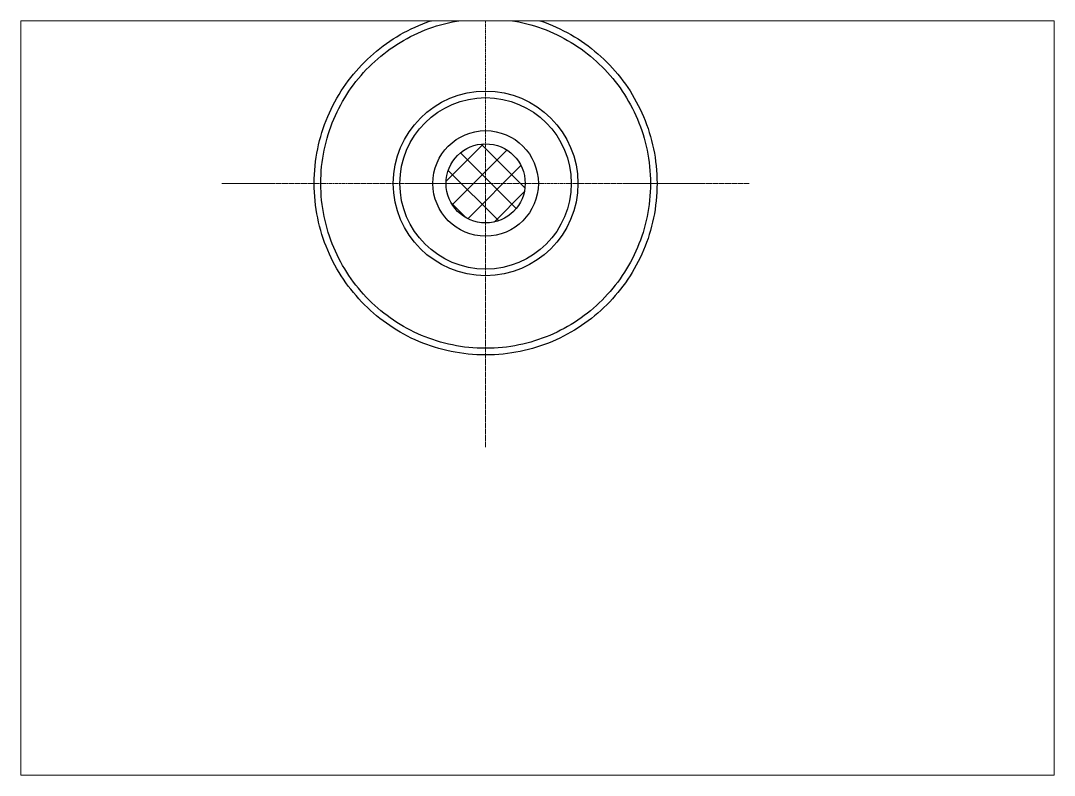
# Paper-space layout 'A3_5_1' of a CAD drawing. Header units: millimetres. Extents: x 0 to 392, y 0 to 286.
# The model-space entities are those that its viewports show. They can reach past a viewport. Long polylines and large blocks are cut down to what shows.
import ezdxf

# ---------------------------------------------------------------- set-up
doc = ezdxf.new("R2010")
doc.units = ezdxf.units.MM
doc.linetypes.add('CENTER', pattern=[2, 1.25, -0.25, 0.25, -0.25])
doc.layers.get('0').update_dxf_attribs({"lineweight": 30})
doc.layers.add('2KD_寸法１', color=7, linetype='Continuous', lineweight=15)
doc.layers.add('PINOFF', color=6, linetype='Continuous', lineweight=9, plot=False)

# ---------------------------------------------------------------- blocks, each defined once
blk = doc.blocks.new('A$C15A41AE8')
for radius in [13, 12.5, 7, 6.5, 4, 3]:
    blk.add_circle((0, 0), radius)

msp = doc.modelspace()

# ---------------------------------------------------------------- hatches: boundary and pattern name
h = msp.add_hatch()
h.set_pattern_fill('ANSI37', color=256, scale=0.5, style=0)
h.set_pattern_definition([(45, (-97.5533, -140.9157), (-1.122532, 1.122532), []), (135, (-97.5533, -140.9157), (-1.122532, -1.122532), [])])
h.paths.add_polyline_path([(32.165, 44.765, 1), (38.165, 44.765, 1)])

# ---------------------------------------------------------------- linework, layer by layer
at = {"layer": '2KD_寸法１', "linetype": 'CENTER', "ltscale": 3}
for p, q in [((35.165, 24.765), (35.165, 64.765)), ((15.165, 44.765), (55.165, 44.765))]:
    msp.add_line(p, q, dxfattribs=at)

# ---------------------------------------------------------------- block references
msp.add_blockref('A$C15A41AE8', (35.165, 44.765))

psp = doc.layouts.new('A3_5_1')

# ---------------------------------------------------------------- viewports
at = {"layer": 'PINOFF', "color": 7, "lineweight": 0}
psp.add_viewport(center=(195.5, 142.5), size=(392, 286), view_center_point=(39.1, 28.5), view_height=57.20001, dxfattribs=at)

doc.saveas('drawing.dxf')
